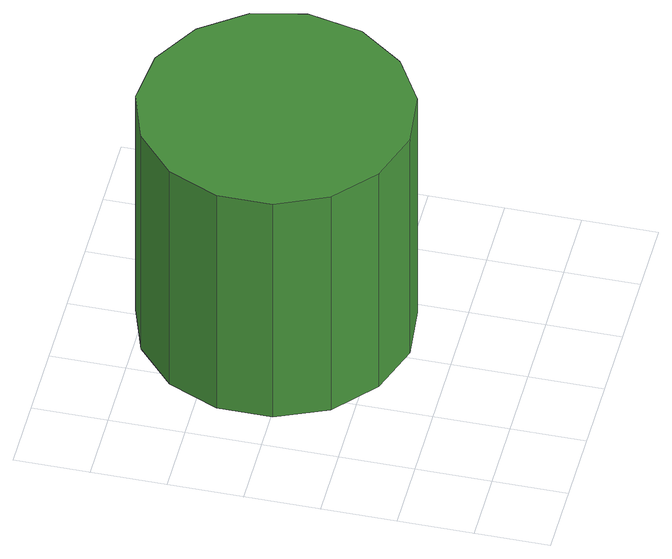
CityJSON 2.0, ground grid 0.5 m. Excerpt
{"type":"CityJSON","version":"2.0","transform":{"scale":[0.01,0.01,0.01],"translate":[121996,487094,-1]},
"CityObjects":{
"tree1":{"type":"SolitaryVegetationObject","attributes":{"function":"something"},"geometry":[{"type":"MultiSurface","lod":"1","boundaries":[[[0,1,2,3,4,5,6,7,8,9,10,11,12,13,14]],[[15,16,17,18,19,20,21,22,23,24,25,26,27,28,29]],[[0,29,28,1]],[[1,28,27,2]],[[2,27,26,3]],[[3,26,25,4]],[[4,25,24,5]],[[5,24,23,6]],[[6,23,22,7]],[[7,22,21,8]],[[8,21,20,9]],[[9,20,19,10]],[[10,19,18,11]],[[11,18,17,12]],[[12,17,16,13]],[[13,16,15,14]],[[14,15,29,0]]]}]},
"tree2":{"type":"SolitaryVegetationObject","attributes":{"function":"something"}}
},
"vertices":[
[205,168,251],[197,204,251],[175,234,251],[143,253,251],[105,257,251],[70,245,251],[42,220,251],[27,186,251],[27,149,251],[42,115,251],[70,90,251],[105,78,251],[143,82,251],[175,101,251],[197,131,251],[197,131,67],[175,101,67],[143,82,67],[105,78,67],[70,90,67],[42,115,67],[27,149,67],[27,186,67],[42,220,67],[70,245,67],[105,257,67],[143,253,67],[175,234,67],[197,204,67],[205,168,67]
]}
